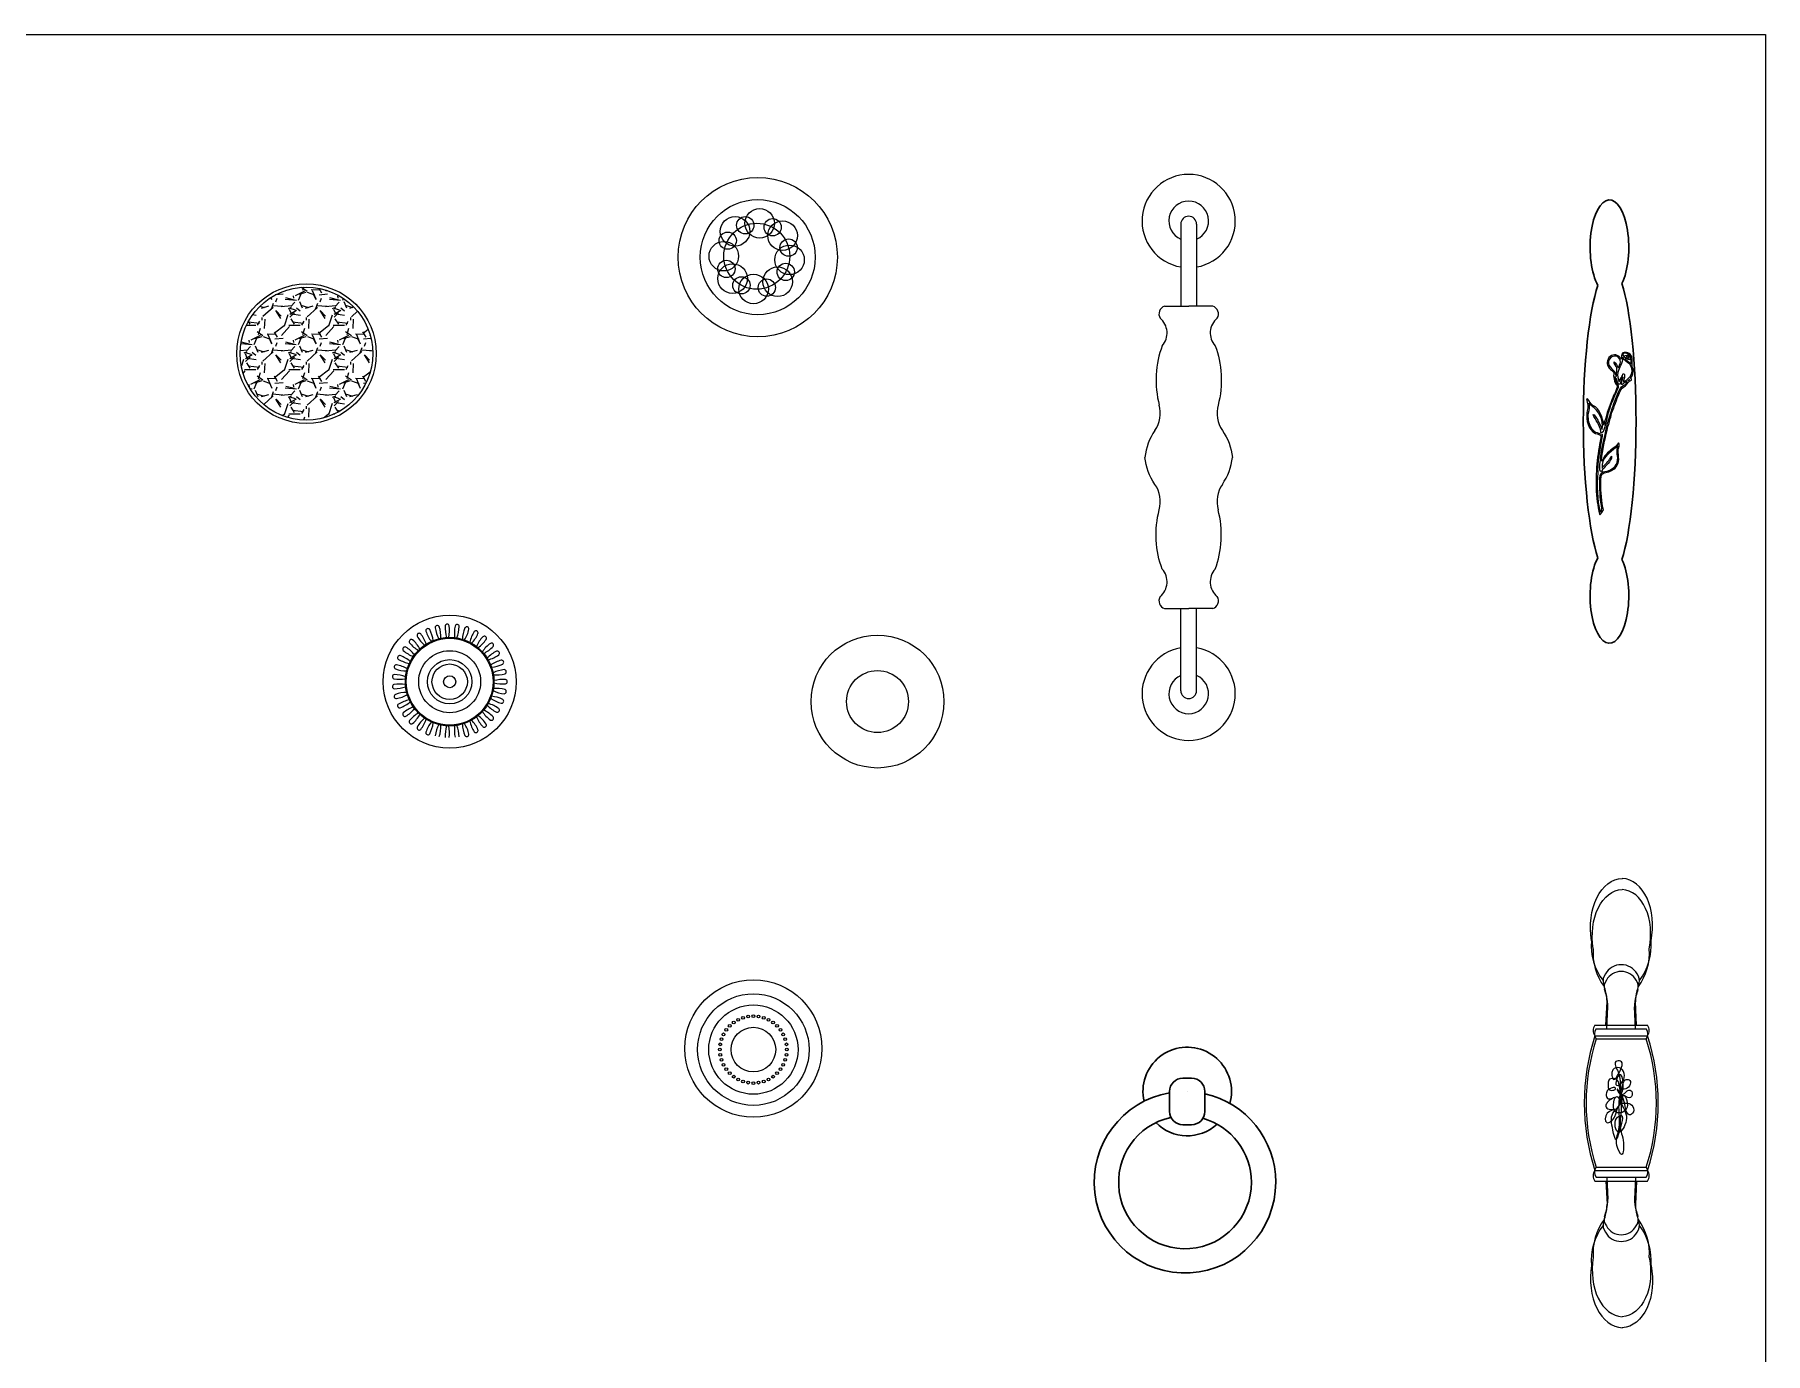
# Model space of a CAD drawing. Header units: millimetres. Extents: x -159345 to -158169, y -77510 to -76933.
# Drawn here: x -158560 to -158169, y -77231.1 to -76933.3 of the extents above; entities that cross this region are included whole.
import ezdxf

# ---------------------------------------------------------------- set-up
doc = ezdxf.new("R2010")
doc.units = ezdxf.units.MM
doc.header["$LTSCALE"] = 2
doc.header["$MEASUREMENT"] = 0
doc.layers.get('0').update_dxf_attribs({"linetype": 'CONTINUOUS'})
for name, color, linetype in [('layer 1', 7, 'CONTINUOUS'), ('图层3', 3, 'CONTINUOUS'), ('电器', 8, 'CONTINUOUS'), ('轮廓', 7, 'CONTINUOUS')]:
    doc.layers.add(name, color=color, linetype=linetype)
for name, color, linetype, lineweight in [('填充层', 173, 'CONTINUOUS', 25), ('墙体', 1, 'CONTINUOUS', 53), ('实线', 7, 'CONTINUOUS', 30), ('标注', 7, 'CONTINUOUS', 25)]:
    doc.layers.add(name, color=color, linetype=linetype, lineweight=lineweight)

# ---------------------------------------------------------------- blocks, each defined once
blk = doc.blocks.new('eafef')
for centre, radius in [((1847.23, 3294.32), 17.99), ((1847.67, 3301.96), 3.34), ((1847.02, 3294.54), 7.45), ((1850.6, 3301.07), 1.95), ((1852.84, 3299.18), 3.34), ((1854.42, 3293.71), 3.34), ((1854.21, 3296.48), 1.95), ((1853.56, 3290.99), 1.95), ((1849.28, 3287.45), 1.95), ((1851.73, 3288.77), 3.34)]:
    blk.add_circle(centre, radius)
at = {"color": 30}
blk.add_circle((1847.23, 3294.32), 12.99, dxfattribs=at)
blk = doc.blocks.new('fa')
for centre, radius in [((1842.11, 3300.14), 3.34), ((1844.42, 3301.52), 1.95), ((1839.57, 3294.54), 3.34), ((1840.45, 3298.05), 1.95), ((1840.15, 3291.67), 1.95), ((1841.55, 3289.48), 3.34), ((1843.54, 3287.96), 1.95), ((1846.29, 3287.13), 3.34)]:
    blk.add_circle(centre, radius)
blk.add_blockref('eafef', (0, 0))
blk = doc.blocks.new('yy')
at = {"color": 3}
for p, q in [((14516.14, -1472.13), (14516.14, -1490.67)), ((14519.73, -1472.13), (14519.73, -1490.67)), ((14512.48, -1490.67), (14517.94, -1490.67)), ((14523.39, -1490.67), (14517.94, -1490.67)), ((14512.48, -1558.95), (14517.94, -1558.95)), ((14516.14, -1577.49), (14516.14, -1558.95)), ((14523.39, -1558.95), (14517.94, -1558.95)), ((14519.73, -1577.49), (14519.73, -1558.95))]:
    blk.add_line(p, q, dxfattribs=at)
for centre, radius, start, end in [((14517.94, -1471.43), 10.53, 279.8033, 260.1967), ((14517.94, -1471.43), 4.49, 293.5336, 246.4664), ((14517.94, -1472.13), 1.79, 0, 180), ((14513.06, -1492.42), 1.84, 108.1545, 211.0561), ((14508.7, -1496.72), 4.36, 318.6159, 50.3854), ((14527.17, -1496.72), 4.36, 129.6146, 221.3841), ((14522.82, -1492.42), 1.84, 328.9439, 71.8455), ((14504.53, -1514.79), 7, 325.9112, 14.9668), ((14531.34, -1514.79), 7, 165.0332, 214.0888), ((14504.53, -1534.82), 7, 345.0332, 34.0888), ((14531.34, -1534.82), 7, 145.9112, 194.9668), ((14508.7, -1552.9), 4.36, 309.6146, 41.3841), ((14527.17, -1552.9), 4.36, 138.6159, 230.3854), ((14513.06, -1557.2), 1.84, 148.9439, 251.8455), ((14522.82, -1557.2), 1.84, 288.1545, 31.0561), ((14517.94, -1578.19), 10.53, 99.8033, 80.1967), ((14517.94, -1578.19), 4.49, 113.5336, 66.4664), ((14517.94, -1577.49), 1.79, 180, 0)]:
    blk.add_arc(centre, radius, start, end, dxfattribs=at)
for centre, major_axis, ratio, start_param, end_param in [((14517.94, -1507.32), (0, 13.16), 0.559687, 0.944233, 2.016396), ((14517.8, -1524.81), (4.38, 10.32), 0.850632, 1.329092, 1.917518), ((14518.07, -1524.81), (4.38, 10.32), 0.850632, 4.470685, 5.05911), ((14517.94, -1542.3), (0, 13.16), 0.559687, 4.085825, 5.157989)]:
    blk.add_ellipse(centre, major_axis=major_axis, ratio=ratio, start_param=start_param, end_param=end_param, dxfattribs=at)
at = {"color": 3, "extrusion": (0, 0, -1)}
for centre, major_axis, ratio, start_param, end_param in [((14517.94, -1507.32), (0, 13.16), 0.559687, 0.944233, 2.016396), ((14518.07, -1524.81), (-4.38, 10.32), 0.850632, 1.329092, 1.917518), ((14517.8, -1524.81), (-4.38, 10.32), 0.850632, 4.470685, 5.05911), ((14517.94, -1542.3), (0, 13.16), 0.559687, 4.085825, 5.157989)]:
    blk.add_ellipse(centre, major_axis=major_axis, ratio=ratio, start_param=start_param, end_param=end_param, dxfattribs=at)
blk = doc.blocks.new('A$C32AB77BA')
at = {"layer": '墙体', "color": 0, "lineweight": 13}
for p, q in [((41.44, 14.76), (34.89, 14.45)), ((41.44, 3), (41.44, 17.89)), ((42.49, 3.37), (42.49, 17.52)), ((44.44, 3), (44.44, 17.89)), ((45.34, 3.37), (45.34, 17.52)), ((81.54, 3.37), (81.54, 17.52)), ((82.44, 3), (82.44, 17.89)), ((84.39, 3.37), (84.39, 17.52)), ((85.44, 3), (85.44, 17.89)), ((85.44, 14.76), (91.98, 14.45)), ((42.49, 14.49), (36.27, 14.2)), ((84.39, 14.49), (90.6, 14.2)), ((41.44, 6.13), (34.89, 6.45)), ((42.49, 6.4), (36.27, 6.7)), ((84.39, 6.4), (90.6, 6.7)), ((85.44, 6.13), (91.98, 6.45))]:
    blk.add_line(p, q, dxfattribs=at)
for centre, radius, start, end in [((18.91, 2.36), 16.56, 53.0201, 94.4598), ((21.16, 2.71), 15.69, 53.2422, 94.7326), ((29.51, 10.45), 5.14, 119.59, 240.41), ((28.87, 12.59), 3, 72.3563, 129.1222), ((30.55, 12.43), 2.85, 72.3563, 129.1222), ((44.03, 60.26), 47.03, 252.3563, 254.8783), ((44.95, 57.72), 44.68, 252.3563, 254.8783), ((34.89, 26.45), 12, 254.8783, 270), ((42.94, 15.73), 2.63, 55.2169, 124.7831), ((43.91, 15.47), 2.5, 55.2169, 124.7831), ((82.96, 15.47), 2.5, 55.2169, 124.7831), ((83.94, 15.73), 2.63, 55.2169, 124.7831), ((91.98, 26.45), 12, 270, 285.1217), ((81.92, 57.72), 44.68, 285.1217, 287.6437), ((82.84, 60.26), 47.03, 285.1217, 287.6437), ((96.33, 12.43), 2.85, 50.8778, 107.6437), ((105.72, 2.71), 15.69, 85.2674, 126.7578), ((98, 12.59), 3, 50.8778, 107.6437), ((107.96, 2.36), 16.56, 85.5402, 126.9799), ((97.36, 10.45), 5.14, 299.59, 60.41), ((31.07, 10.45), 4.8, 118.9979, 241.0021), ((36.27, 25.6), 11.4, 254.8783, 270), ((90.6, 25.6), 11.4, 270, 285.1217), ((95.8, 10.45), 4.8, 298.9979, 61.0021), ((18.91, 18.53), 16.56, 265.5402, 306.9799), ((21.16, 18.18), 15.69, 265.2674, 306.7578), ((28.87, 8.31), 3, 230.8778, 287.6437), ((30.55, 8.46), 2.85, 230.8778, 287.6437), ((44.03, -39.37), 47.03, 105.1217, 107.6437), ((44.95, -36.83), 44.68, 105.1217, 107.6437), ((34.89, -5.55), 12, 90, 105.1217), ((36.27, -4.7), 11.4, 90, 105.1217), ((90.6, -4.7), 11.4, 74.8783, 90), ((91.98, -5.55), 12, 74.8783, 90), ((81.92, -36.83), 44.68, 72.3563, 74.8783), ((82.84, -39.37), 47.03, 72.3563, 74.8783), ((96.33, 8.46), 2.85, 252.3563, 309.1222), ((105.72, 18.18), 15.69, 233.2422, 274.7326), ((98, 8.31), 3, 252.3563, 309.1222), ((107.96, 18.53), 16.56, 233.0201, 274.4598), ((42.94, 5.16), 2.63, 235.2169, 304.7831), ((43.91, 5.42), 2.5, 235.2169, 304.7831), ((82.96, 5.42), 2.5, 235.2169, 304.7831), ((83.94, 5.16), 2.63, 235.2169, 304.7831)]:
    blk.add_arc(centre, radius, start, end, dxfattribs=at)
for centre, major_axis, ratio, start_param, end_param in [((15.37, 8.81), (15.3, -2.54), 0.663724, 1.533859, 3.199513), ((17.69, 8.81), (14.49, -2.52), 0.664276, 1.536354, 3.202008), ((108.98, 12.18), (14.73, -1.9), 0.660828, 4.663818, 6.330702), ((111.29, 12.18), (15.54, -1.88), 0.66021, 4.66127, 6.328153)]:
    blk.add_ellipse(centre, major_axis=major_axis, ratio=ratio, start_param=start_param, end_param=end_param, dxfattribs=at)
at = {"layer": '墙体', "color": 0, "lineweight": 13, "extrusion": (0, 0, -1)}
for centre, major_axis, ratio, start_param, end_param in [((111.5, 8.81), (-15.3, -2.54), 0.663724, 1.533859, 3.199513), ((109.18, 8.81), (-14.49, -2.52), 0.664276, 1.536354, 3.202008), ((15.58, 12.18), (-15.54, -1.88), 0.66021, 4.66127, 6.328153), ((17.89, 12.18), (-14.73, -1.9), 0.660828, 4.663818, 6.330702)]:
    blk.add_ellipse(centre, major_axis=major_axis, ratio=ratio, start_param=start_param, end_param=end_param, dxfattribs=at)
at = {"layer": '电器', "color": 0}
for centre, start, end in [((63.44, -40.77), 72.0547, 107.9453), ((63.44, 61.67), 252.0547, 287.9453)]:
    blk.add_arc(centre, 61.67, start, end, dxfattribs=at)
at = {"layer": '电器', "color": 0, "lineweight": 0}
for centre, start, end in [((63.44, -38.53), 72.1035, 107.8965), ((63.44, 59.42), 252.1035, 287.8965)]:
    blk.add_arc(centre, 58.9, start, end, dxfattribs=at)
at = {"layer": '电器', "color": 190, "lineweight": 0}
blk.add_open_spline([(64.3, 9.83), (62.74, 10.21), (59.31, 11.05), (65.83, 13.38), (67.06, 7.09), (59.75, 8.92), (64.89, 10.9), (67.24, 12.93), (73.89, 9.47), (68.19, 8.03), (65.88, 11.62), (70.64, 10.13), (74.87, 8.87), (69.83, 7.84), (66.82, 7.22), (64.22, 10.08), (61.79, 11.57), (58.72, 8.71), (62.04, 10.53), (57.87, 11.37), (53.55, 10.06), (59.49, 8.06), (56.98, 12.11), (52.88, 11.01), (53.68, 7.35), (58.09, 7.98), (54.6, 10.11), (51.3, 11.47), (51.64, 7.89), (55.64, 10.46), (59.09, 9.91), (62.96, 10.44), (66.1, 10.48), (68.75, 9.98), (71.57, 10.3), (73.81, 11.23), (79.88, 11.05), (74.34, 8.5), (70.26, 10.49), (64.1, 9.36), (59.8, 10.42), (56.5, 11.38), (57.15, 13.88), (60.12, 12.09), (59.04, 9.6), (61.93, 10.76), (59.91, 11.78), (59.63, 13.17), (60.92, 13.89), (62.67, 12.67), (60.38, 10.76), (63.75, 9.99), (63.28, 12.07), (63.81, 13.66), (65.82, 14.37), (67.34, 12.42), (64.66, 11.45), (62.55, 11.39), (60, 9.84), (57.04, 10.08), (56.36, 8.12), (56.76, 6.59), (58.26, 6.88), (59.72, 6.68), (59.94, 7.96), (59.64, 8.83), (58.65, 8.82), (59.38, 7.28), (60.02, 6.3), (61.18, 6.11), (62.88, 6.58), (61.51, 9.2), (62.39, 7.41), (62.96, 6.67), (64.42, 5.76), (65.42, 7), (64.95, 9.62), (65.94, 5.59), (70.21, 5.93), (67.19, 9.26), (65.11, 9.07), (64.2, 9.82), (64.01, 9.97)], degree=3, knots=[0, 0, 0, 0, 5.06455, 11.151948, 16.105275, 22.595288, 25.978574, 33.835117, 39.921244, 45.972362, 48.18819, 55.534441, 58.910757, 63.116802, 70.432933, 74.206993, 79.859018, 82.52762, 84.618626, 89.107251, 93.388532, 98.230273, 101.30832, 107.43999, 110.453104, 114.671226, 118.445253, 123.58747, 125.593341, 130.114976, 137.704683, 143.706849, 147.475801, 152.152481, 156.167526, 159.823689, 165.185799, 169.063005, 175.085671, 186.837769, 194.968162, 197.858072, 199.470781, 203.958793, 205.730845, 208.118284, 210.822943, 212.170394, 213.957426, 216.173721, 218.975923, 221.933607, 223.939529, 226.532533, 229.49031, 231.70608, 234.596018, 238.9004, 242.481667, 248.089782, 249.490848, 251.592508, 253.820584, 255.607956, 257.434678, 258.726603, 258.948277, 261.643143, 262.751019, 264.794968, 266.581917, 269.322024, 270.312828, 273.150497, 274.83871, 276.881678, 279.096794, 282.669333, 286.6661, 291.097656, 295.303792, 296.411956, 296.411956, 296.411956, 296.411956], dxfattribs=at)

msp = doc.modelspace()

# ---------------------------------------------------------------- hatches: boundary and pattern name
at = {"layer": '标注'}
h = msp.add_hatch(dxfattribs=at)
h.set_pattern_fill('GRAVEL', color=0, scale=10, style=0)
h.set_pattern_definition([(228.0128, (-6331.4599, 8056.4888), (-79.9999823216, -90.000013416), [1.34536, -133.19088]), (184.9697, (-6332.35994, 8055.48883), (120.0000105152, 9.9999130701), [2.30868, -228.55925]), (132.5104, (-6334.65994, 8055.2888), (99.9999071835, -110.0000867387), [1.62788, -161.16032]), (267.2737, (-6338.55994, 8052.78883), (9.9999601773, 200.0000029497), [2.10238, -208.13558]), (292.8337, (-6338.65994, 8050.68883), (-50.0000990544, 119.9999641178), [2.06155, -204.09373]), (357.2737, (-6337.85994, 8048.78883), (-200.0000029497, 9.9999601773), [2.10238, -208.13558]), (37.6942, (-6335.75994, 8048.68883), (-130.0000734562, -99.9999040516), [2.78029, -275.24849]), (72.2553, (-6333.55994, 8050.38883), (70.00010762705, 219.9999623124), [2.62488, -259.86321]), (121.4296, (-6332.75994, 8052.88883), (-80.0000823418, 129.9999503649), [2.1095, -208.84073]), (175.2364, (-6333.8599, 8054.6888), (110.000009463, -9.9999153266), [2.40832, -118.00763]), (222.3974, (-6336.25994, 8054.88883), (-120.00007351073, -109.99992082014), [3.11448, -308.33375]), (138.8141, (-6328.6599, 8052.6888), (-70.000029468, 59.9999731334), [1.06301, -105.23844]), (171.4692, (-6329.45994, 8053.38883), (129.9999828482, -20.0000791004), [2.02237, -200.21511]), (225, (-6331.46, 8053.689), (-1e-15, -10.0000031), [1.41421, -12.72792]), (203.1986, (-6332.16, 8054.8888), (49.999997307, 20.000013253), [0.76158, -75.39615]), (291.8014, (-6332.86, 8054.5888), (-9.999999105, 30.00000273), [1.07703, -52.77462]), (30.9638, (-6332.46, 8053.5888), (29.999980223, 20.000024835), [1.74929, -56.56023]), (161.5651, (-6330.96, 8054.4888), (20.000004346, -9.99998403), [1.26491, -30.35787]), (16.3895, (-6338.65994, 8054.5888), (100.0000219841, 29.9999270982), [1.772, -175.42845]), (70.3462, (-6336.95994, 8055.0888), (-39.9999524737, -110.000021356), [1.48661, -147.17408]), (293.1986, (-6330.96, 8056.4888), (-20.000013253, 49.999997307), [1.52315, -74.63458]), (343.6105, (-6330.35994, 8055.0888), (-100.0000219841, 29.9999270982), [1.772, -175.42845]), (339.444, (-6338.6599, 8048.3888), (-50.0000184454, 19.999959964), [1.7088, -83.73124]), (294.7751, (-6337.05994, 8047.7888), (-49.9999218925, 110.0000342184), [1.43178, -141.74643]), (66.8014, (-6330.86, 8046.4888), (20.000013253, 49.999997307), [1.52315, -74.63458]), (17.354, (-6330.25994, 8047.8888), (-130.000020191, -39.9999450226), [1.67631, -165.95424]), (69.444, (-6335.7599, 8046.4888), (-19.999959964, -50.0000184454), [0.8544, -84.58564]), (101.3099, (-6331.46, 8046.4888), (-9.999976322, 40.000007522), [0.5099, -50.48029]), (165.9638, (-6331.56, 8046.9888), (30.00000546, -9.999980574), [2.06155, -39.1695]), (186.009, (-6333.55994, 8047.48883), (99.999997509, 9.9999931748), [1.9105, -189.13923]), (303.6901, (-6332.46, 8052.6888), (-10.000013345, 19.999995578), [1.44222, -34.61329]), (353.1572, (-6331.65994, 8051.48883), (169.9999936548, -20.00007997925), [2.51794, -249.27563]), (60.9454, (-6329.1599, 8051.1888), (-40.000000272, -70.0000038457), [1.02956, -101.92674]), (90, (-6328.66, 8052.089), (-10, 10), [0.6, -9.4]), (120.2564, (-6333.75994, 8047.7888), (39.999948868, -70.0000245585), [1.38924, -137.5352]), (48.0128, (-6334.4599, 8048.9888), (79.9999823216, 90.000013416), [2.69072, -131.84552]), (0, (-6332.66, 8050.989), (10, 10), [2.6, -7.4]), (325.3048, (-6330.05994, 8050.9888), (-99.9999425899, 70.000086096), [1.58114, -156.53274]), (254.0546, (-6328.76, 8050.0888), (-9.999998893, -40.000001267), [1.45602, -71.34508]), (207.646, (-6329.15994, 8048.68883), (-189.9999580718, -100.0000771317), [2.37065, -234.69474]), (175.4261, (-6331.25994, 8047.58883), (-130.0000055831, 9.9999480116), [2.50799, -248.29074])])
h.paths.add_polyline_path([(-158513.6, -77005.39, 1), (-158483.6, -77005.39, 1)])

# ---------------------------------------------------------------- linework, layer by layer
at = {"color": 0, "lineweight": 5}
for centre, radius in [((-158466.24, -77079.47), 15), ((-158466.24, -77079.47), 10), ((-158466.24, -77079.47), 9.8), ((-158466.24, -77079.47), 7), ((-158466.24, -77079.47), 5), ((-158466.24, -77079.47), 4), ((-158466.24, -77079.47), 1.36), ((-158397.63, -77162.3), 15.5), ((-158397.63, -77162.55), 12.6), ((-158397.63, -77162.55), 10.08), ((-158402.08, -77156.43), 0.315), ((-158401.06, -77155.81), 0.315), ((-158399.97, -77155.36), 0.315), ((-158398.81, -77155.08), 0.315), ((-158397.63, -77154.99), 0.315), ((-158396.45, -77155.08), 0.315), ((-158395.3, -77155.36), 0.315), ((-158394.2, -77155.81), 0.315), ((-158393.19, -77156.43), 0.315), ((-158404.82, -77160.21), 0.315), ((-158404.37, -77159.11), 0.315), ((-158403.75, -77158.1), 0.315), ((-158402.98, -77157.2), 0.315), ((-158397.63, -77162.55), 5.04), ((-158392.29, -77157.2), 0.315), ((-158391.52, -77158.1), 0.315), ((-158390.9, -77159.11), 0.315), ((-158390.44, -77160.21), 0.315), ((-158405.19, -77162.55), 0.315), ((-158405.1, -77161.36), 0.315), ((-158405.1, -77163.73), 0.315), ((-158390.17, -77161.36), 0.315), ((-158390.17, -77163.73), 0.315), ((-158390.07, -77162.55), 0.315), ((-158404.82, -77164.88), 0.315), ((-158404.37, -77165.98), 0.315), ((-158403.75, -77166.99), 0.315), ((-158402.98, -77167.89), 0.315), ((-158402.08, -77168.66), 0.315), ((-158393.19, -77168.66), 0.315), ((-158392.29, -77167.89), 0.315), ((-158391.52, -77166.99), 0.315), ((-158390.9, -77165.98), 0.315), ((-158390.44, -77164.88), 0.315), ((-158401.06, -77169.28), 0.315), ((-158399.97, -77169.74), 0.315), ((-158398.81, -77170.01), 0.315), ((-158397.63, -77170.11), 0.315), ((-158396.45, -77170.01), 0.315), ((-158395.3, -77169.74), 0.315), ((-158394.2, -77169.28), 0.315)]:
    msp.add_circle(centre, radius, dxfattribs=at)
for centre, radius, start, end in [((-158466.8, -77066.96), 0.485, 13.4533, 171.799), ((-158464.56, -77067.06), 0.485, 3.1676, 161.5133), ((-158474.89, -77070.42), 0.485, 54.5962, 212.9419), ((-158479.52, -77075.63), 7.45, 28.4854, 48.759), ((-158473.13, -77069.02), 0.485, 44.3104, 202.6562), ((-158467.02, -77065.66), 7.45, 208.3839, 228.6574), ((-158478.62, -77073.32), 7.45, 18.1997, 38.4733), ((-158471.16, -77067.96), 0.485, 34.0247, 192.3704), ((-158464.54, -77065.74), 7.45, 198.0981, 218.3717), ((-158477.32, -77071.21), 7.45, 7.914, 28.1876), ((-158469.02, -77067.26), 0.485, 23.739, 182.0847), ((-158462.12, -77066.27), 7.45, 187.8124, 208.086), ((-158475.67, -77069.36), 7.45, 357.6283, 17.9019), ((-158459.83, -77067.21), 7.45, 177.5267, 197.8003), ((-158473.71, -77067.84), 7.45, 347.3426, 7.6161), ((-158457.74, -77068.55), 7.45, 167.241, 187.5146), ((-158471.52, -77066.69), 7.45, 337.0569, 357.3304), ((-158455.93, -77070.25), 7.45, 156.9553, 177.2289), ((-158469.15, -77065.95), 7.45, 326.7711, 347.0447), ((-158462.37, -77067.56), 0.485, 352.8819, 151.2276), ((-158454.45, -77072.23), 7.45, 146.6696, 166.9431), ((-158466.69, -77065.65), 7.45, 316.4854, 336.759), ((-158460.3, -77068.44), 0.485, 342.5962, 140.9419), ((-158453.35, -77074.45), 7.45, 136.3839, 156.6574), ((-158464.22, -77065.79), 7.45, 306.1997, 326.4733), ((-158458.43, -77069.68), 0.485, 332.3104, 130.6562), ((-158477.52, -77074.04), 0.485, 75.1676, 233.5133), ((-158473.99, -77068.02), 7.45, 239.241, 259.5146), ((-158480.02, -77080.54), 7.45, 49.0569, 69.3304), ((-158476.36, -77072.11), 0.485, 64.8819, 223.2276), ((-158471.82, -77066.82), 7.45, 228.9553, 249.2289), ((-158479.99, -77078.06), 7.45, 38.7711, 59.0447), ((-158469.47, -77066.03), 7.45, 218.6696, 238.9431), ((-158452.66, -77076.84), 7.45, 126.0981, 146.3717), ((-158461.81, -77066.37), 7.45, 295.914, 316.1876), ((-158452.41, -77079.3), 7.45, 115.8124, 136.086), ((-158459.54, -77067.37), 7.45, 285.6283, 305.9019), ((-158456.81, -77071.23), 0.485, 322.0247, 120.3704), ((-158455.49, -77073.05), 0.485, 311.739, 110.0847), ((-158478.7, -77078.35), 0.485, 95.739, 254.0847), ((-158478.3, -77076.14), 0.485, 85.4533, 243.799), ((-158478.77, -77085.32), 7.45, 69.6283, 89.9019), ((-158475.91, -77069.59), 7.45, 249.5267, 269.8003), ((-158479.61, -77082.99), 7.45, 59.3426, 79.6161), ((-158452.6, -77081.77), 7.45, 105.5267, 125.8003), ((-158457.48, -77068.76), 7.45, 275.3426, 295.6161), ((-158453.23, -77084.17), 7.45, 95.241, 115.5146), ((-158455.71, -77070.5), 7.45, 265.0569, 285.3304), ((-158454.52, -77075.07), 0.485, 301.4533, 99.799), ((-158453.92, -77077.23), 0.485, 291.1676, 89.5133), ((-158478.7, -77080.59), 0.485, 106.0247, 264.3704), ((-158477.52, -77071.48), 7.45, 259.8124, 280.086), ((-158477.52, -77087.46), 7.45, 79.914, 100.1876), ((-158478.77, -77073.62), 7.45, 270.0981, 290.3717), ((-158475.91, -77089.35), 7.45, 90.1997, 110.4733), ((-158453.23, -77074.77), 7.45, 244.4854, 264.759), ((-158455.71, -77088.44), 7.45, 74.6696, 94.9431), ((-158454.28, -77086.42), 7.45, 84.9553, 105.2289), ((-158454.28, -77072.52), 7.45, 254.7711, 275.0447), ((-158453.92, -77081.7), 0.485, 270.5962, 68.9419), ((-158453.72, -77079.47), 0.485, 280.8819, 79.2276), ((-158478.3, -77082.8), 0.485, 116.3104, 274.6562), ((-158479.61, -77075.95), 7.45, 280.3839, 300.6574), ((-158477.52, -77084.9), 0.485, 126.5962, 284.9419), ((-158473.99, -77090.92), 7.45, 100.4854, 120.759), ((-158480.02, -77078.39), 7.45, 290.6696, 310.9431), ((-158471.82, -77092.12), 7.45, 110.7711, 131.0447), ((-158479.99, -77080.87), 7.45, 300.9553, 321.2289), ((-158452.66, -77082.1), 7.45, 213.6283, 233.9019), ((-158461.81, -77092.57), 7.45, 43.8124, 64.086), ((-158452.41, -77079.63), 7.45, 223.914, 244.1876), ((-158459.54, -77091.57), 7.45, 54.0981, 74.3717), ((-158452.6, -77077.16), 7.45, 234.1997, 254.4733), ((-158457.48, -77090.18), 7.45, 64.3839, 84.6574), ((-158455.49, -77085.89), 0.485, 250.0247, 48.3704), ((-158454.52, -77083.87), 0.485, 260.3104, 58.6562), ((-158476.36, -77086.83), 0.485, 136.8819, 295.2276), ((-158474.89, -77088.52), 0.485, 147.1676, 305.5133), ((-158469.47, -77092.91), 7.45, 121.0569, 141.3304), ((-158479.52, -77083.31), 7.45, 311.241, 331.5146), ((-158473.13, -77089.92), 0.485, 157.4533, 315.799), ((-158467.02, -77093.27), 7.45, 131.3426, 151.6161), ((-158478.62, -77085.62), 7.45, 321.5267, 341.8003), ((-158464.54, -77093.19), 7.45, 141.6283, 161.9019), ((-158477.32, -77087.73), 7.45, 331.8124, 352.086), ((-158462.12, -77092.67), 7.45, 151.914, 172.1876), ((-158475.67, -77089.58), 7.45, 342.0981, 2.3717), ((-158459.83, -77091.72), 7.45, 162.1997, 182.4733), ((-158473.71, -77091.1), 7.45, 352.3839, 12.6574), ((-158457.74, -77090.38), 7.45, 172.4854, 192.759), ((-158471.52, -77092.25), 7.45, 2.6696, 22.9431), ((-158455.93, -77088.69), 7.45, 182.7711, 203.0447), ((-158469.15, -77092.99), 7.45, 12.9553, 33.2289), ((-158454.45, -77086.7), 7.45, 193.0569, 213.3304), ((-158466.69, -77093.29), 7.45, 23.241, 43.5146), ((-158453.35, -77084.48), 7.45, 203.3426, 223.6161), ((-158464.22, -77093.15), 7.45, 33.5267, 53.8003), ((-158458.43, -77089.26), 0.485, 229.4533, 27.799), ((-158456.81, -77087.71), 0.485, 239.739, 38.0847), ((-158471.16, -77090.98), 0.485, 167.739, 326.0847), ((-158462.37, -77091.37), 0.485, 208.8819, 7.2276), ((-158460.3, -77090.49), 0.485, 219.1676, 17.5133)]:
    msp.add_arc(centre, radius, start, end, dxfattribs=at)
at = {"layer": 'layer 1', "color": 0}
for points, knots in [([(-158206.34, -77041.74), (-158206.39, -77041.71), (-158206.44, -77041.68), (-158206.49, -77041.65), (-158206.49, -77041.65), (-158206.68, -77040.68), (-158206.85, -77039.74), (-158207.01, -77038.83), (-158207.01, -77038.83), (-158207.49, -77034.75), (-158207.26, -77030.48), (-158206.58, -77026.47), (-158206.58, -77026.47), (-158206.54, -77025.84), (-158206.04, -77024.43), (-158206.2, -77023.86), (-158206.2, -77023.86), (-158206.67, -77023.63), (-158206.84, -77023.54), (-158207.38, -77023.4), (-158207.38, -77023.4), (-158209.06, -77022.5), (-158209.52, -77020.48), (-158209.31, -77018.75), (-158209.31, -77018.75), (-158209.08, -77017.56), (-158209.01, -77017.09), (-158209.36, -77015.99), (-158209.36, -77015.99), (-158209.4, -77015.64), (-158209.48, -77015.64), (-158209.18, -77015.58), (-158209.18, -77015.58), (-158208.76, -77016.07), (-158208.56, -77016.58), (-158207.97, -77017.09), (-158207.97, -77017.09), (-158206.37, -77017.74), (-158205.75, -77019.95), (-158205.5, -77021.51), (-158205.5, -77021.51), (-158205.34, -77021.21), (-158205.42, -77020.84), (-158205.24, -77020.59), (-158205.24, -77020.59), (-158204.83, -77018.86), (-158204.27, -77017.25), (-158203.62, -77015.63), (-158203.62, -77015.63), (-158203.39, -77014.77), (-158202.23, -77013.15), (-158202.59, -77012.49), (-158202.59, -77012.49), (-158203.05, -77012.13), (-158203.5, -77010.24), (-158203.19, -77009.83), (-158203.19, -77009.83), (-158203.3, -77009.42), (-158203.76, -77009.17), (-158204.01, -77008.98), (-158204.01, -77008.98), (-158204.89, -77008.07), (-158204.9, -77007.34), (-158204.34, -77006.29), (-158204.34, -77006.29), (-158203.63, -77005.44), (-158202.65, -77005.46), (-158201.83, -77006.24), (-158201.83, -77006.24), (-158201.62, -77006.62), (-158201.62, -77006.62), (-158201.59, -77006.64), (-158201.59, -77006.64), (-158201.4, -77006.25), (-158201.67, -77005.48), (-158201.23, -77005.18), (-158201.23, -77005.18), (-158200.48, -77004.92), (-158199.58, -77005.24), (-158199.21, -77006.03), (-158199.21, -77006.03), (-158198.92, -77007.01), (-158199.41, -77007.94), (-158198.87, -77008.9), (-158198.87, -77008.9), (-158198.77, -77009.66), (-158198.95, -77010.24), (-158199.44, -77010.88), (-158199.44, -77010.88), (-158199.38, -77011.05), (-158199.13, -77011.11), (-158199.28, -77011.35), (-158199.28, -77011.35), (-158199.92, -77011.71), (-158200.18, -77012.1), (-158200.61, -77012.67), (-158200.61, -77012.67), (-158201.85, -77013.31), (-158201.91, -77014.24), (-158202.48, -77015.46), (-158202.48, -77015.46), (-158202.55, -77016.1), (-158203.08, -77016.96), (-158203.27, -77017.67), (-158203.27, -77017.67), (-158203.54, -77018.19), (-158203.88, -77019.21), (-158203.93, -77019.78), (-158203.93, -77019.78), (-158204.25, -77020.39), (-158204.24, -77021.24), (-158204.57, -77021.85), (-158204.57, -77021.85), (-158205.08, -77024.06), (-158205.64, -77026.27), (-158205.93, -77028.57), (-158205.93, -77028.57), (-158205.89, -77028.9), (-158206.12, -77029.36), (-158206.01, -77029.7), (-158206.01, -77029.7), (-158205.74, -77029.3), (-158205.61, -77028.92), (-158205.29, -77028.5), (-158205.29, -77028.5), (-158204.87, -77028.01), (-158204.42, -77027.56), (-158203.94, -77027.13), (-158203.94, -77027.13), (-158203.33, -77026.69), (-158202.56, -77026.25), (-158202.19, -77025.55), (-158202.19, -77025.55), (-158201.75, -77025.49), (-158202.25, -77026.97), (-158202.27, -77027.11), (-158202.27, -77027.11), (-158202.28, -77028.66), (-158201.69, -77029.89), (-158202.95, -77031.22), (-158202.95, -77031.22), (-158203.7, -77031.87), (-158204.45, -77032.15), (-158205.4, -77032.28), (-158205.4, -77032.28), (-158206.18, -77032.62), (-158206.09, -77032.93), (-158206.16, -77033.76), (-158206.16, -77033.76), (-158206.22, -77035.92), (-158206.11, -77037.93), (-158205.73, -77040.1), (-158205.73, -77040.1), (-158205.68, -77040.27), (-158205.57, -77040.43), (-158205.54, -77040.64), (-158205.54, -77040.64), (-158205.79, -77040.89), (-158206.09, -77041.71), (-158206.34, -77041.74)], [0, 0, 0, 0, 0.025, 0.025, 0.025, 0.025, 0.05, 0.05, 0.05, 0.05, 0.075, 0.075, 0.075, 0.075, 0.1, 0.1, 0.1, 0.1, 0.125, 0.125, 0.125, 0.125, 0.15, 0.15, 0.15, 0.15, 0.175, 0.175, 0.175, 0.175, 0.2, 0.2, 0.2, 0.2, 0.225, 0.225, 0.225, 0.225, 0.25, 0.25, 0.25, 0.25, 0.275, 0.275, 0.275, 0.275, 0.3, 0.3, 0.3, 0.3, 0.325, 0.325, 0.325, 0.325, 0.35, 0.35, 0.35, 0.35, 0.375, 0.375, 0.375, 0.375, 0.4, 0.4, 0.4, 0.4, 0.425, 0.425, 0.425, 0.425, 0.45, 0.45, 0.45, 0.45, 0.475, 0.475, 0.475, 0.475, 0.5, 0.5, 0.5, 0.5, 0.525, 0.525, 0.525, 0.525, 0.55, 0.55, 0.55, 0.55, 0.575, 0.575, 0.575, 0.575, 0.6, 0.6, 0.6, 0.6, 0.625, 0.625, 0.625, 0.625, 0.65, 0.65, 0.65, 0.65, 0.675, 0.675, 0.675, 0.675, 0.7, 0.7, 0.7, 0.7, 0.725, 0.725, 0.725, 0.725, 0.75, 0.75, 0.75, 0.75, 0.775, 0.775, 0.775, 0.775, 0.8, 0.8, 0.8, 0.8, 0.825, 0.825, 0.825, 0.825, 0.85, 0.85, 0.85, 0.85, 0.875, 0.875, 0.875, 0.875, 0.9, 0.9, 0.9, 0.9, 0.925, 0.925, 0.925, 0.925, 0.95, 0.95, 0.95, 0.95, 0.975, 0.975, 0.975, 0.975, 1, 1, 1, 1]), ([(-158202.7, -77010.49), (-158202.88, -77010.21), (-158202.9, -77009.8), (-158203, -77009.51), (-158203, -77009.51), (-158203.94, -77008.46), (-158205.33, -77007.6), (-158203.87, -77006.18), (-158203.87, -77006.18), (-158202.84, -77005.56), (-158201.89, -77006.09), (-158201.73, -77007.31), (-158201.73, -77007.31), (-158201.79, -77007.5), (-158202.06, -77008.54), (-158202.28, -77008.62), (-158202.28, -77008.62), (-158202.41, -77008.21), (-158202.86, -77007.41), (-158203.16, -77007.24), (-158203.16, -77007.24), (-158203.29, -77007.5), (-158202.68, -77008.37), (-158202.56, -77008.59), (-158202.56, -77008.59), (-158202.46, -77009.21), (-158202.68, -77009.8), (-158202.66, -77010.47), (-158202.66, -77010.47), (-158202.68, -77010.5), (-158202.68, -77010.5), (-158202.7, -77010.49)], [0, 0, 0, 0, 0.125, 0.125, 0.125, 0.125, 0.25, 0.25, 0.25, 0.25, 0.375, 0.375, 0.375, 0.375, 0.5, 0.5, 0.5, 0.5, 0.625, 0.625, 0.625, 0.625, 0.75, 0.75, 0.75, 0.75, 0.875, 0.875, 0.875, 0.875, 1, 1, 1, 1]), ([(-158201.08, -77011.77), (-158201.11, -77011.49), (-158200.91, -77011.05), (-158200.82, -77010.81), (-158200.82, -77010.81), (-158200.83, -77010.53), (-158200.84, -77010.24), (-158200.88, -77009.97), (-158200.88, -77009.97), (-158201.28, -77009.73), (-158201.21, -77010.22), (-158201.4, -77010.58), (-158201.4, -77010.58), (-158201.76, -77010.97), (-158201.83, -77011.42), (-158202.08, -77011.79), (-158202.08, -77011.79), (-158202.23, -77011.05), (-158202.48, -77010.35), (-158202.37, -77009.63), (-158202.37, -77009.63), (-158202.02, -77008.5), (-158201.25, -77007.55), (-158201.26, -77006.3), (-158201.26, -77006.3), (-158201.24, -77006.31), (-158201.22, -77006.31), (-158201.19, -77006.31), (-158201.19, -77006.31), (-158201.02, -77006.84), (-158200.1, -77007.38), (-158199.64, -77007.8), (-158199.64, -77007.8), (-158198.63, -77009.15), (-158199.2, -77010.32), (-158200.29, -77011.33), (-158200.29, -77011.33), (-158200.57, -77011.47), (-158200.85, -77011.62), (-158201.08, -77011.77)], [0, 0, 0, 0, 0.1, 0.1, 0.1, 0.1, 0.2, 0.2, 0.2, 0.2, 0.3, 0.3, 0.3, 0.3, 0.4, 0.4, 0.4, 0.4, 0.5, 0.5, 0.5, 0.5, 0.6, 0.6, 0.6, 0.6, 0.7, 0.7, 0.7, 0.7, 0.8, 0.8, 0.8, 0.8, 0.9, 0.9, 0.9, 0.9, 1, 1, 1, 1]), ([(-158199.62, -77006.5), (-158199.7, -77005.57), (-158199.97, -77005.67), (-158200.74, -77005.77), (-158200.74, -77005.77), (-158200.78, -77005.93), (-158200.85, -77006.08), (-158200.92, -77006.26), (-158200.92, -77006.26), (-158201.07, -77006.15), (-158201.15, -77005.83), (-158201.19, -77005.72), (-158201.19, -77005.72), (-158201.24, -77004.79), (-158199.43, -77005.47), (-158199.42, -77006.34), (-158199.42, -77006.34), (-158199.5, -77006.46), (-158199.52, -77006.46), (-158199.62, -77006.5)], [0, 0, 0, 0, 0.2, 0.2, 0.2, 0.2, 0.4, 0.4, 0.4, 0.4, 0.6, 0.6, 0.6, 0.6, 0.8, 0.8, 0.8, 0.8, 1, 1, 1, 1]), ([(-158199.42, -77007.62), (-158199.84, -77007.25), (-158200.29, -77006.95), (-158200.68, -77006.62), (-158200.68, -77006.62), (-158200.69, -77006.42), (-158200.69, -77006.42), (-158200.66, -77006.36), (-158200.66, -77006.36), (-158200.63, -77006.36), (-158200.6, -77006.35), (-158200.57, -77006.35), (-158200.57, -77006.35), (-158200.18, -77006.71), (-158199.92, -77006.87), (-158199.35, -77006.68), (-158199.35, -77006.68), (-158199.35, -77006.99), (-158199.36, -77007.3), (-158199.36, -77007.61), (-158199.36, -77007.61), (-158199.38, -77007.61), (-158199.4, -77007.62), (-158199.42, -77007.62)], [0, 0, 0, 0, 0.166667, 0.166667, 0.166667, 0.166667, 0.333333, 0.333333, 0.333333, 0.333333, 0.5, 0.5, 0.5, 0.5, 0.666667, 0.666667, 0.666667, 0.666667, 0.833333, 0.833333, 0.833333, 0.833333, 1, 1, 1, 1]), ([(-158199.98, -77006.14), (-158200.21, -77006.07), (-158200.24, -77006.11), (-158200.37, -77006.09), (-158200.37, -77006.09), (-158200.41, -77006.04), (-158200.41, -77006.04), (-158200.44, -77005.88), (-158200.44, -77005.88), (-158200.27, -77005.71), (-158199.99, -77005.85), (-158199.88, -77006.1), (-158199.88, -77006.1), (-158199.92, -77006.11), (-158199.95, -77006.13), (-158199.98, -77006.14)], [0, 0, 0, 0, 0.25, 0.25, 0.25, 0.25, 0.5, 0.5, 0.5, 0.5, 0.75, 0.75, 0.75, 0.75, 1, 1, 1, 1]), ([(-158199.96, -77006.5), (-158200, -77006.48), (-158200.05, -77006.46), (-158200.08, -77006.45), (-158200.08, -77006.45), (-158200.09, -77006.42), (-158200.09, -77006.39), (-158200.09, -77006.36), (-158200.09, -77006.36), (-158200.04, -77006.35), (-158200.04, -77006.35), (-158199.9, -77006.36), (-158199.9, -77006.36), (-158199.89, -77006.39), (-158199.91, -77006.52), (-158199.96, -77006.5)], [0, 0, 0, 0, 0.25, 0.25, 0.25, 0.25, 0.5, 0.5, 0.5, 0.5, 0.75, 0.75, 0.75, 0.75, 1, 1, 1, 1]), ([(-158206.3, -77041.17), (-158207.07, -77038.47), (-158207.12, -77035.07), (-158206.86, -77032.3), (-158206.86, -77032.3), (-158206.84, -77032.26), (-158206.84, -77032.26), (-158206.91, -77031.48), (-158206.91, -77031.48), (-158206.87, -77030.92), (-158206.84, -77030.37), (-158206.81, -77029.82), (-158206.81, -77029.82), (-158206.65, -77028.63), (-158206.41, -77027.38), (-158206.3, -77026.24), (-158206.3, -77026.24), (-158206.23, -77025.9), (-158205.73, -77023.76), (-158205.89, -77023.59), (-158205.89, -77023.59), (-158206.39, -77023.51), (-158206.92, -77023.23), (-158207.37, -77023.12), (-158207.37, -77023.12), (-158207.97, -77022.71), (-158208.12, -77022.5), (-158208.51, -77021.93), (-158208.51, -77021.93), (-158209.01, -77020.89), (-158209.2, -77019.94), (-158209.05, -77018.81), (-158209.05, -77018.81), (-158208.74, -77018.23), (-158208.78, -77017.19), (-158208.9, -77016.57), (-158208.9, -77016.57), (-158208.83, -77016.59), (-158208.48, -77016.98), (-158208.34, -77017.11), (-158208.34, -77017.11), (-158206.55, -77018.3), (-158205.51, -77020.26), (-158205.87, -77022.53), (-158205.87, -77022.53), (-158205.88, -77022.54), (-158205.89, -77022.54), (-158205.9, -77022.55), (-158205.9, -77022.55), (-158206, -77022.39), (-158206.01, -77022.26), (-158206.04, -77022.11), (-158206.04, -77022.11), (-158206.25, -77021.65), (-158207.42, -77019.08), (-158207.92, -77019.1), (-158207.92, -77019.1), (-158207.5, -77020.42), (-158206.35, -77021.44), (-158206.15, -77022.99), (-158206.15, -77022.99), (-158206.16, -77023.12), (-158206.22, -77023.33), (-158205.96, -77023.3), (-158205.96, -77023.3), (-158205.89, -77023.19), (-158205.89, -77023.19), (-158205.88, -77023.12), (-158205.88, -77023.12), (-158205.82, -77023.11), (-158205.76, -77023.09), (-158205.69, -77023.08), (-158205.69, -77023.08), (-158205.33, -77022.49), (-158205.26, -77021.41), (-158204.98, -77020.76), (-158204.98, -77020.76), (-158204.88, -77019.84), (-158204.5, -77018.86), (-158204.25, -77017.97), (-158204.25, -77017.97), (-158203.69, -77016.36), (-158203.03, -77014.62), (-158202.27, -77013.13), (-158202.27, -77013.13), (-158202.1, -77012.26), (-158202.47, -77012.42), (-158202.76, -77011.78), (-158202.76, -77011.78), (-158202.82, -77011.35), (-158202.91, -77011.02), (-158203.01, -77010.66), (-158203.01, -77010.66), (-158202.99, -77010.66), (-158202.98, -77010.65), (-158202.96, -77010.65), (-158202.96, -77010.65), (-158202.9, -77010.86), (-158202.76, -77010.95), (-158202.53, -77011.13), (-158202.53, -77011.13), (-158202.44, -77011.42), (-158202.44, -77012.4), (-158201.85, -77012.32), (-158201.85, -77012.32), (-158201.66, -77012.06), (-158201.63, -77010.77), (-158201.1, -77010.7), (-158201.1, -77010.7), (-158201.15, -77010.94), (-158201.83, -77012.5), (-158201.4, -77012.44), (-158201.4, -77012.44), (-158201.13, -77012.05), (-158200.71, -77011.86), (-158200.26, -77011.69), (-158200.26, -77011.69), (-158200.2, -77012.21), (-158201.18, -77012.68), (-158201.54, -77012.88), (-158201.54, -77012.88), (-158201.97, -77013.43), (-158203.46, -77016.86), (-158203.51, -77017.58), (-158203.51, -77017.58), (-158204.68, -77020.74), (-158205.33, -77024.07), (-158206.04, -77027.4), (-158206.04, -77027.4), (-158206.17, -77028.75), (-158206.42, -77030.07), (-158206.44, -77031.44), (-158206.44, -77031.44), (-158206.41, -77031.66), (-158206.41, -77032.04), (-158206.03, -77032.04), (-158206.03, -77032.04), (-158205.93, -77031.89), (-158205.87, -77031.73), (-158205.8, -77031.57), (-158205.8, -77031.57), (-158205.14, -77030.69), (-158203.73, -77029.71), (-158203.74, -77028.56), (-158203.74, -77028.56), (-158203.98, -77028.65), (-158204, -77029.09), (-158204.2, -77029.24), (-158204.2, -77029.24), (-158204.67, -77030.01), (-158205.39, -77030.55), (-158205.91, -77031.23), (-158205.91, -77031.23), (-158206.2, -77029.02), (-158204.11, -77027.73), (-158202.65, -77026.53), (-158202.65, -77026.53), (-158202.56, -77026.43), (-158202.51, -77026.33), (-158202.37, -77026.27), (-158202.37, -77026.27), (-158202.56, -77027.28), (-158202.51, -77027.71), (-158202.37, -77028.81), (-158202.37, -77028.81), (-158202.35, -77030.53), (-158203.13, -77031.33), (-158204.72, -77031.89), (-158204.72, -77031.89), (-158205.41, -77032.01), (-158206.17, -77032.05), (-158206.36, -77032.81), (-158206.36, -77032.81), (-158206.43, -77035.05), (-158206.42, -77037.04), (-158206.12, -77039.34), (-158206.12, -77039.34), (-158206.06, -77039.71), (-158205.66, -77040.92), (-158206.3, -77041.17)], [0, 0, 0, 0, 0.022222, 0.022222, 0.022222, 0.022222, 0.044444, 0.044444, 0.044444, 0.044444, 0.066667, 0.066667, 0.066667, 0.066667, 0.088889, 0.088889, 0.088889, 0.088889, 0.111111, 0.111111, 0.111111, 0.111111, 0.133333, 0.133333, 0.133333, 0.133333, 0.155556, 0.155556, 0.155556, 0.155556, 0.177778, 0.177778, 0.177778, 0.177778, 0.2, 0.2, 0.2, 0.2, 0.222222, 0.222222, 0.222222, 0.222222, 0.244444, 0.244444, 0.244444, 0.244444, 0.266667, 0.266667, 0.266667, 0.266667, 0.288889, 0.288889, 0.288889, 0.288889, 0.311111, 0.311111, 0.311111, 0.311111, 0.333333, 0.333333, 0.333333, 0.333333, 0.355556, 0.355556, 0.355556, 0.355556, 0.377778, 0.377778, 0.377778, 0.377778, 0.4, 0.4, 0.4, 0.4, 0.422222, 0.422222, 0.422222, 0.422222, 0.444444, 0.444444, 0.444444, 0.444444, 0.466667, 0.466667, 0.466667, 0.466667, 0.488889, 0.488889, 0.488889, 0.488889, 0.511111, 0.511111, 0.511111, 0.511111, 0.533333, 0.533333, 0.533333, 0.533333, 0.555556, 0.555556, 0.555556, 0.555556, 0.577778, 0.577778, 0.577778, 0.577778, 0.6, 0.6, 0.6, 0.6, 0.622222, 0.622222, 0.622222, 0.622222, 0.644444, 0.644444, 0.644444, 0.644444, 0.666667, 0.666667, 0.666667, 0.666667, 0.688889, 0.688889, 0.688889, 0.688889, 0.711111, 0.711111, 0.711111, 0.711111, 0.733333, 0.733333, 0.733333, 0.733333, 0.755556, 0.755556, 0.755556, 0.755556, 0.777778, 0.777778, 0.777778, 0.777778, 0.8, 0.8, 0.8, 0.8, 0.822222, 0.822222, 0.822222, 0.822222, 0.844444, 0.844444, 0.844444, 0.844444, 0.866667, 0.866667, 0.866667, 0.866667, 0.888889, 0.888889, 0.888889, 0.888889, 0.911111, 0.911111, 0.911111, 0.911111, 0.933333, 0.933333, 0.933333, 0.933333, 0.955556, 0.955556, 0.955556, 0.955556, 0.977778, 0.977778, 0.977778, 0.977778, 1, 1, 1, 1]), ([(-158199.98, -77011.51), (-158199.98, -77011.5), (-158199.99, -77011.48), (-158199.99, -77011.48), (-158199.99, -77011.48), (-158199.95, -77011.43), (-158199.95, -77011.37), (-158199.85, -77011.39), (-158199.85, -77011.39), (-158199.92, -77011.48), (-158199.92, -77011.48), (-158199.98, -77011.51)], [0, 0, 0, 0, 0.333333, 0.333333, 0.333333, 0.333333, 0.666667, 0.666667, 0.666667, 0.666667, 1, 1, 1, 1]), ([(-158199.8, -77011.34), (-158199.81, -77011.26), (-158199.75, -77011.23), (-158199.72, -77011.19), (-158199.72, -77011.19), (-158199.7, -77011.2), (-158199.69, -77011.21), (-158199.67, -77011.23), (-158199.67, -77011.23), (-158199.75, -77011.31), (-158199.75, -77011.31), (-158199.8, -77011.34)], [0, 0, 0, 0, 0.333333, 0.333333, 0.333333, 0.333333, 0.666667, 0.666667, 0.666667, 0.666667, 1, 1, 1, 1])]:
    msp.add_open_spline(points, degree=3, knots=knots, dxfattribs=at)
at = {"layer": '填充层', "color": 0, "lineweight": 30, "ltscale": 10}
msp.add_ellipse((-158204.24, -76981.37), major_axis=(0, 10.7), ratio=0.408438, start_param=3.842836, end_param=8.789756, dxfattribs=at)
at = {"layer": '填充层', "color": 0, "lineweight": 30, "ltscale": 10, "extrusion": (0, 0, -1)}
for centre, major_axis, ratio, start_param, end_param in [((-158204.1, -77020.72), (0, 34.5), 0.175079, 3.612483, 5.812295), ((-158204.1, -77020.72), (0, 35.02), 0.167479, 0.472444, 2.669149), ((-158204.24, -77060.08), (0, 10.7), 0.408438, 0.701244, 5.648163)]:
    msp.add_ellipse(centre, major_axis=major_axis, ratio=ratio, start_param=start_param, end_param=end_param, dxfattribs=at)
at = {"layer": '实线', "color": 0, "linetype": 'Continuous'}
for p, q in [((-158303.62, -77172.01), (-158303.62, -77176.51)), ((-158300.62, -77169.01), (-158298.62, -77169.01)), ((-158299.62, -77172.01), (-158299.62, -77172.01)), ((-158295.62, -77172.01), (-158295.62, -77176.51)), ((-158300.62, -77179.51), (-158298.62, -77179.51))]:
    msp.add_line(p, q, dxfattribs=at)
for centre, radius, start, end in [((-158299.62, -77172.01), 10, 0, 192.7515), ((-158300.62, -77172.01), 3, 90, 180), ((-158298.62, -77172.01), 3, 0, 90), ((-158299.62, -77172.01), 10, 344.4541, 360), ((-158300.12, -77192.51), 20.5, 99.8303, 0), ((-158300.12, -77192.51), 20.5, 0, 77.3196), ((-158300.12, -77192.51), 15, 102.2524, 0), ((-158299.62, -77172.01), 10, 224.7001, 312.5056), ((-158300.62, -77176.51), 3, 180, 270), ((-158298.62, -77176.51), 3, 270, 0), ((-158300.12, -77192.51), 15, 0, 74.2874)]:
    msp.add_arc(centre, radius, start, end, dxfattribs=at)
at = {"layer": '标注', "color": 7}
msp.add_lwpolyline([(-159344.51, -76933.35), (-158169.01, -76933.35), (-158169.01, -77510.43), (-159344.51, -77510.43)], close=True, dxfattribs=at)
at = {"layer": '标注', "color": 0}
for centre, radius in [((-158498.6, -77005.39), 15.76), ((-158498.6, -77005.39), 15), ((-158369.59, -77083.96), 15), ((-158369.59, -77083.96), 7)]:
    msp.add_circle(centre, radius, dxfattribs=at)

# ---------------------------------------------------------------- block references
at = {"color": 0}
msp.add_blockref('fa', (-160243.88, -80277.92), dxfattribs=at)
at = {"layer": '图层3', "color": 0}
msp.add_blockref('yy', (-172817.23, -75504.01), dxfattribs=at)
at = {"layer": '轮廓', "color": 0, "linetype": 'ByBlock', "lineweight": 0, "xscale": 0.7999999999883585, "yscale": 0.7999999999883585, "zscale": 0.8, "rotation": 270}
msp.add_blockref('A$C32AB77BA', (-158209.93, -77123.88), dxfattribs=at)

doc.saveas('drawing.dxf')
